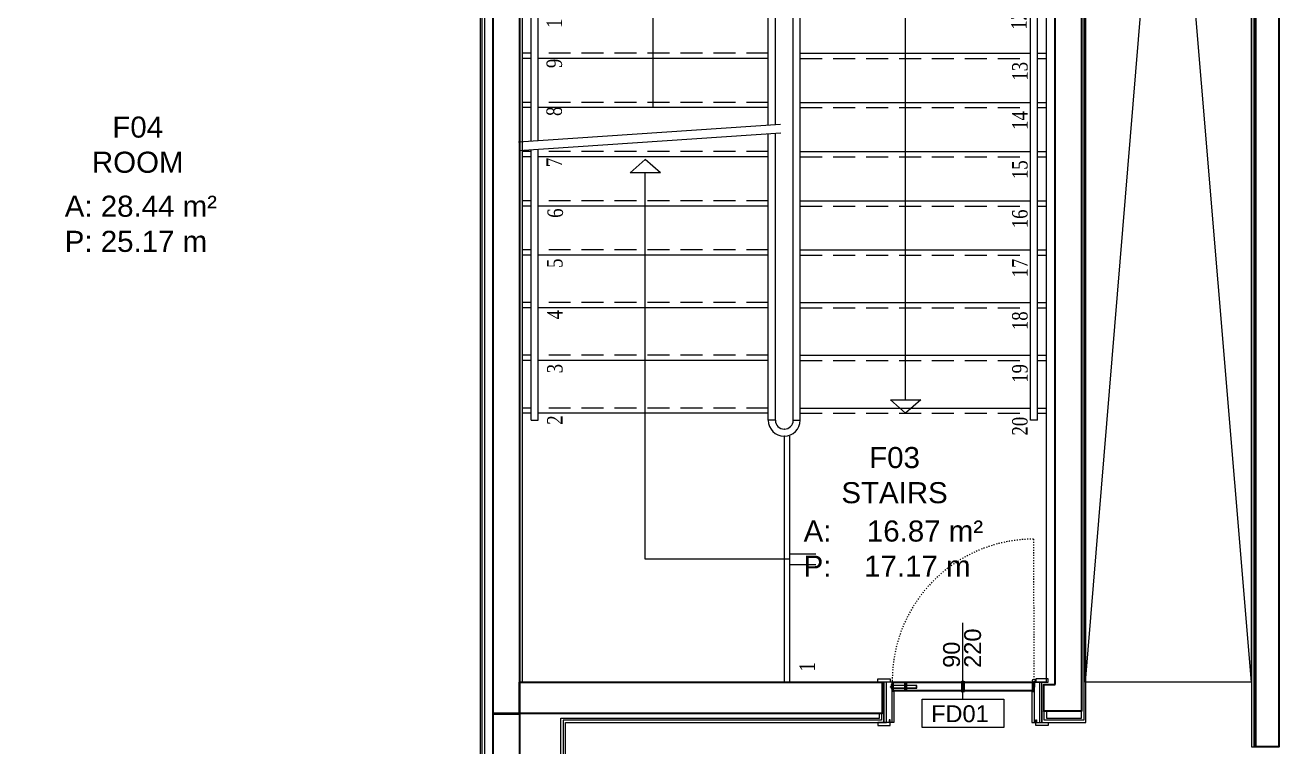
# Model space of a CAD drawing. Header units: centimetres. Extents: x 118932 to 154602, y -32682 to -23521.
# Drawn here: x 141012 to 141725, y -26906 to -26495 of the extents above; entities that cross this region are included whole.
import ezdxf

# ---------------------------------------------------------------- set-up
doc = ezdxf.new("R2010")
doc.units = ezdxf.units.CM
doc.header["$LTSCALE"] = 50
doc.header["$MEASUREMENT"] = 0
doc.linetypes.add('ACAD_ISO03W100', pattern=[30, 12, -18])
doc.linetypes.add('CACHE', pattern=[0.375, 0.25, -0.125])
for name, color, linetype, lineweight, true_color in [('GEN_00_BL_Yazı', 7, 'Continuous', 0, 0x4f5250), ('GEN_00_BL_Ölçü Dış', 7, 'Continuous', 5, 0x766a5e), ('GEN_01_TA_Merdiven', 7, 'Continuous', 13, 0x816183), ('GEN_02_TF_Kapı', 7, 'Continuous', 9, 0x4a3526), ('GEN_05_ML_Ahşap', 7, 'Continuous', 9, 0x745e3d), ('GEN_05_ML_Alçıpan_giydirme', 7, 'Continuous', 18, 0x7ebab5), ('GEN_06_GR_İnce', 7, 'Continuous', 13, 0xb0b0a9), ('KALACAK DUVARLAR', 7, 'Continuous', 30, 0x005387), ('ÖRÜLECEK DUVARLAR', 7, 'Continuous', 30, 0xfaca30)]:
    doc.layers.add(name, color=color, linetype=linetype, lineweight=lineweight, true_color=true_color)
doc.styles.add('ARIAL', font='arial.ttf')
doc.styles.add('arial_1_18', font='arial.ttf', dxfattribs={"height": 0.2})
doc.styles.add('NEW-ROMAN', font='times.ttf', dxfattribs={"width": 0.7, "height": 15})

# ---------------------------------------------------------------- blocks, each defined once
blk = doc.blocks.new('merdiven___')
at = {"layer": 'GEN_01_TA_Merdiven', "linetype": 'ByBlock'}
for p, q in [((175.86, 308.45, 0), (175.86, 463.95, 0)), ((101.36, 238.95, 0), (101.36, 387.2, 0)), ((101.36, 387.2, 0), (245.02, 387.2, 0)), ((245.02, 72.62, 0), (245.02, 387.2, 0)), ((176.02, 308.45, 0), (175.86, 308.45, 0)), ((31.86, 220, 0), (31.86, 302.19, 0)), ((35.86, 302.19, 0), (31.86, 302.19, 0)), ((35.86, 220.27, 0), (35.86, 302.19, 0)), ((176.02, 304.45, 0), (175.86, 304.45, 0)), ((316.02, 60.96, 0), (316.02, 301.13, 0)), ((316.02, 301.13, 0), (320.02, 301.13, 0)), ((320.02, 60.96, 0), (320.02, 301.13, 0)), ((31.86, 297.95, 0), (26.86, 297.95, 0)), ((31.86, 294.95, 0), (26.86, 294.95, 0)), ((166.86, 294.95, 0), (35.86, 294.95, 0)), ((166.86, 229.08, 0), (166.86, 299.45, 0)), ((166.86, 299.45, 0), (170.86, 299.45, 0)), ((170.86, 229.35, 0), (170.86, 299.45, 0)), ((181.02, 60.96, 0), (181.02, 299.45, 0)), ((185.02, 299.45, 0), (181.02, 299.45, 0)), ((185.02, 60.96, 0), (185.02, 299.45, 0)), ((185.02, 297.95, 0), (316.02, 297.95, 0)), ((320.02, 297.95, 0), (325.02, 297.95, 0)), ((320.02, 294.95, 0), (325.02, 294.95, 0)), ((31.86, 269.95, 0), (26.86, 269.95, 0)), ((31.86, 266.95, 0), (26.86, 266.95, 0)), ((166.86, 266.95, 0), (35.86, 266.95, 0)), ((185.02, 269.95, 0), (316.02, 269.95, 0)), ((320.02, 269.95, 0), (325.02, 269.95, 0)), ((320.02, 266.95, 0), (325.02, 266.95, 0)), ((31.86, 241.95, 0), (26.86, 241.95, 0)), ((31.86, 238.95, 0), (26.86, 238.95, 0)), ((166.86, 238.95, 0), (35.86, 238.95, 0)), ((185.02, 241.95, 0), (316.02, 241.95, 0)), ((320.02, 241.95, 0), (325.02, 241.95, 0)), ((320.02, 238.95, 0), (325.02, 238.95, 0)), ((166.86, 60.96, 0), (166.86, 224.21, 0)), ((170.86, 60.96, 0), (170.86, 224.48, 0)), ((31.86, 60.96, 0), (31.86, 215.13, 0)), ((35.86, 60.96, 0), (35.86, 215.4, 0)), ((31.86, 213.95, 0), (26.86, 213.95, 0)), ((31.86, 210.95, 0), (26.86, 210.95, 0)), ((166.86, 210.95, 0), (35.86, 210.95, 0)), ((88.2, 201.76, 0), (96.86, 209.43, 0)), ((105.51, 201.76, 0), (96.86, 209.43, 0)), ((185.02, 213.95, 0), (316.02, 213.95, 0)), ((320.02, 213.95, 0), (325.02, 213.95, 0)), ((320.02, 210.95, 0), (325.02, 210.95, 0)), ((105.51, 201.76, 0), (88.2, 201.76, 0)), ((96.86, -18.04, 0), (96.86, 201.76, 0)), ((31.86, 185.95, 0), (26.86, 185.95, 0)), ((185.02, 185.95, 0), (316.02, 185.95, 0)), ((320.02, 185.95, 0), (325.02, 185.95, 0)), ((31.86, 182.95, 0), (26.86, 182.95, 0)), ((166.86, 182.95, 0), (35.86, 182.95, 0)), ((320.02, 182.95, 0), (325.02, 182.95, 0)), ((31.86, 157.95, 0), (26.86, 157.95, 0)), ((185.02, 157.95, 0), (316.02, 157.95, 0)), ((320.02, 157.95, 0), (325.02, 157.95, 0)), ((31.86, 154.95, 0), (26.86, 154.95, 0)), ((166.86, 154.95, 0), (35.86, 154.95, 0)), ((320.02, 154.95, 0), (325.02, 154.95, 0)), ((31.86, 127.95, 0), (26.86, 127.95, 0)), ((31.86, 124.95, 0), (26.86, 124.95, 0)), ((166.86, 124.95, 0), (35.86, 124.95, 0)), ((185.02, 127.95, 0), (316.02, 127.95, 0)), ((320.02, 127.95, 0), (325.02, 127.95, 0)), ((320.02, 124.95, 0), (325.02, 124.95, 0)), ((31.86, 97.95, 0), (26.86, 97.95, 0)), ((31.86, 94.95, 0), (26.86, 94.95, 0)), ((166.86, 94.95, 0), (35.86, 94.95, 0)), ((185.02, 97.95, 0), (316.02, 97.95, 0)), ((320.02, 97.95, 0), (325.02, 97.95, 0)), ((320.02, 94.95, 0), (325.02, 94.95, 0)), ((236.37, 72.62, 0), (253.67, 72.62, 0)), ((236.37, 72.62, 0), (245.02, 64.95, 0)), ((253.67, 72.62, 0), (245.02, 64.95, 0)), ((31.86, 67.95, 0), (26.86, 67.95, 0)), ((31.86, 64.95, 0), (26.86, 64.95, 0)), ((166.86, 64.95, 0), (35.86, 64.95, 0)), ((185.02, 67.95, 0), (316.02, 67.95, 0)), ((320.02, 67.95, 0), (325.02, 67.95, 0)), ((320.02, 64.95, 0), (325.02, 64.95, 0)), ((31.86, 60.96, 0), (35.86, 60.96, 0)), ((170.86, 60.96, 0), (166.86, 60.96, 0)), ((181.02, 60.96, 0), (185.02, 60.96, 0)), ((320.02, 60.96, 0), (316.02, 60.96, 0)), ((175.86, 51.96, 0), (175.85, -88.04, 0)), ((176.02, 55.96, 0), (175.86, 55.96, 0)), ((176.02, 51.96, 0), (175.86, 51.96, 0)), ((178.86, 51.96, 0), (178.85, -88.04, 0)), ((178.86, -18.04, 0), (96.86, -18.04, 0)), ((178.86, -15.04, 0), (193.86, -15.04, 0)), ((178.86, -21.04, 0), (193.86, -21.04, 0))]:
    blk.add_line(p, q, dxfattribs=at)
at = {"layer": 'GEN_01_TA_Merdiven', "linetype": 'CACHE'}
for p, q in [((178.86, 308.45, 0), (178.86, 463.95, 0)), ((166.86, 297.95, 0), (35.86, 297.95, 0)), ((185.02, 294.95, 0), (316.02, 294.95, 0)), ((166.86, 269.95, 0), (35.86, 269.95, 0)), ((185.02, 266.95, 0), (316.02, 266.95, 0)), ((166.86, 241.95, 0), (35.86, 241.95, 0)), ((185.02, 238.95, 0), (316.02, 238.95, 0)), ((166.86, 213.95, 0), (35.86, 213.95, 0)), ((185.02, 210.95, 0), (316.02, 210.95, 0)), ((166.86, 185.95, 0), (35.86, 185.95, 0)), ((185.02, 182.95, 0), (316.02, 182.95, 0)), ((166.86, 157.95, 0), (35.86, 157.95, 0)), ((185.02, 154.95, 0), (316.02, 154.95, 0)), ((166.86, 127.95, 0), (35.86, 127.95, 0)), ((185.02, 124.95, 0), (316.02, 124.95, 0)), ((166.86, 97.95, 0), (35.86, 97.95, 0)), ((185.02, 94.95, 0), (316.02, 94.95, 0)), ((166.86, 67.95, 0), (35.86, 67.95, 0)), ((185.02, 64.95, 0), (316.02, 64.95, 0))]:
    blk.add_line(p, q, dxfattribs=at)
at = {"layer": 'GEN_01_TA_Merdiven', "linetype": 'ByBlock', "ltscale": 0.5}
for p, q in [((24.58, 219.51, 0), (173.75, 229.54, 0)), ((24.82, 214.65, 0), (174, 224.69, 0))]:
    blk.add_line(p, q, dxfattribs=at)
at = {"layer": 'GEN_01_TA_Merdiven', "linetype": 'ByBlock', "elevation": 0}
blk.add_lwpolyline([(26.86, 463.95), (325.02, 463.95), (325.02, -88.04), (26.86, -88.04)], close=True, dxfattribs=at)
at = {"layer": 'GEN_01_TA_Merdiven', "linetype": 'ByBlock'}
for centre, radius, start, end in [((176.02, 299.45, 0), 9, 0, 180.00035), ((176.02, 299.45, 0), 5, 0, 180.00035), ((175.86, 60.96, 0), 9, 180, 270), ((175.86, 60.96, 0), 5, 180, 270), ((176.02, 60.96, 0), 5, 270, 0), ((176.02, 60.96, 0), 9, 270, 0)]:
    blk.add_arc(centre, radius, start, end, dxfattribs=at)
at = {"layer": 'GEN_01_TA_Merdiven', "linetype": 'ByBlock', "style": 'NEW-ROMAN', "width": 0.8}
for s, p in [('11', (173.78, 447.59, 0)), ('10', (49.42, 284.32, 0)), ('12', (313.84, 283.31, 0)), ('9', (49.42, 261.48, 0)), ('13', (314.43, 254.31, 0)), ('8', (49.39, 234.2, 0)), ('14', (314.43, 226.31, 0)), ('7', (49.42, 205.11, 0)), ('15', (314.43, 198.31, 0)), ('6', (49.98, 176.23, 0)), ('16', (314.43, 170.31, 0)), ('5', (49.74, 147.7, 0)), ('17', (314.43, 142.31, 0)), ('4', (49.73, 118.43, 0)), ('18', (314.43, 112.31, 0)), ('3', (49.74, 87.7, 0)), ('19', (314.43, 82.31, 0)), ('2', (49.73, 58.43, 0)), ('20', (314.43, 52.31, 0)), ('1', (193.34, -82.07, 0))]:
    blk.add_text(s, height=8.82, rotation=90, dxfattribs=at).set_placement(p)
blk = doc.blocks.new('LEVEL -1_D BLOK_GÖRÜNÜŞ')
at = {"layer": 'GEN_01_TA_Merdiven', "linetype": 'ByBlock', "elevation": 0}
blk.add_lwpolyline([(1908.4, -107.04), (1814.15, -107.04), (1814.15, 461.46), (1908.4, 461.46)], close=True, dxfattribs=at)
blk.add_lwpolyline([(1814.15, -107.04), (1860.96, 461.46), (1908.4, -107.04)], dxfattribs=at)
blk.add_blockref('merdiven___', (1466.67, -19, 0))
blk = doc.blocks.new('KALACAK DUVALAR LEVEL 0 D BLOK')
at = {"layer": 'KALACAK DUVARLAR'}
for points, elevation in [([(1558.66, 1058.41), (1558.66, 322.39), (1545.54, 322.39), (1545.54, 1058.41)], -0.01), ([(1111.5, 341.32), (1111.5, 975.34), (855, 975.34), (845, 975.34), (845, 990.34), (930, 990.34), (1008, 990.34), (1126.5, 990.34), (1126.5, 341.32)], 0), ([(1126.5, 341.32), (1126.5, 359.31), (1332.79, 359.31), (1332.79, 341.32)], 0)]:
    blk.add_lwpolyline(points, close=True, dxfattribs=dict(at, elevation=elevation))
at = {"layer": 'KALACAK DUVARLAR', "elevation": 0}
for points in [[(1264.66, 912.81), (1264.66, 927.81), (1446.29, 927.81), (1446.29, 342.82), (1431.3, 342.82)], [(1431.3, 357.82), (1431.3, 912.81), (1264.66, 912.81)], [(1431.3, 342.82), (1424.79, 342.82), (1424.79, 357.82), (1431.3, 357.82)]]:
    blk.add_lwpolyline(points, dxfattribs=at)
blk = doc.blocks.new('FD01')
at = {"layer": 'GEN_02_TF_Kapı'}
for p, q in [((-85.5, 0), (-90, 0)), ((-85.5, 0), (-85.5, -23, 0)), ((-78.07, 0), (-78.07, -5.2, 0)), ((-77.07, 0), (-77.07, -5.2, 0)), ((-45.7, 0), (-45.7, -5.2, 0)), ((-44.31, 0), (-44.31, -5.2, 0)), ((-5.1, 0.14), (-5.1, -3)), ((-4.8, 0.01), (-4.8, -3)), ((-4.5, 0.01), (-4.5, -3)), ((-4.2, 0.14), (-4.2, -3)), ((-86.2, -2.73), (-85.2, -2.06)), ((-86.2, -2.99), (-86.2, -2.73)), ((-86.2, -2.99), (-85.2, -3.11)), ((-85.8, -1.47), (-85.8, -2.46)), ((-85.7, -1.47), (-85.8, -1.47)), ((-85.8, -3.04), (-85.8, -3.69)), ((-85.8, -3.69), (-85.7, -3.69)), ((-85.18, -2.6), (-85.5, -2.26)), ((-85.18, -2.6), (-85.5, -2.26)), ((-85.18, -2.6), (-85.5, -3.01)), ((-84.3, -5.4), (-85.5, -5.4)), ((-4.8, 0), (-85.2, 0)), ((-85.2, -5.2), (-85.2, 0)), ((-4.8, -0.4), (-85.2, -0.4)), ((-85.2, -2.06), (-85.2, -3.11)), ((-85.2, -2.54), (-85.2, -2.12)), ((-85.18, -2.54), (-85.2, -2.54)), ((-85.2, -2.55), (-85.18, -2.55)), ((-85.2, -2.65), (-85.2, -2.55)), ((-85.2, -2.65), (-85.18, -2.65)), ((-85.2, -3.08), (-85.2, -2.66)), ((-85.18, -2.66), (-85.2, -2.66)), ((-85.2, -3.11), (-85.2, -2.99)), ((-4.8, -4.8), (-85.2, -4.8)), ((-4.8, -5.2), (-85.2, -5.2)), ((-85.18, -2.1), (-84.82, -2.1)), ((-85.18, -2.54), (-85.18, -2.12)), ((-85.18, -2.12), (-84.82, -2.12)), ((-85.18, -2.45), (-85.18, -2.55)), ((-85.18, -2.45), (-85.07, -2.45)), ((-85.18, -2.65), (-85.18, -2.55)), ((-85.18, -2.65), (-85.18, -2.75)), ((-85.18, -3.08), (-85.18, -2.66)), ((-85.18, -2.75), (-85.07, -2.75)), ((-84.82, -3.08), (-85.18, -3.08)), ((-84.82, -3.1), (-85.18, -3.1)), ((-85.07, -2.12), (-85.07, -3.08)), ((-85.07, -2.45), (-85.07, -2.75)), ((-84.82, -2.12), (-84.82, -3.08)), ((-84.8, -2.12), (-84.8, -3.08)), ((-84.6, -4.8), (-84.6, -0.4)), ((-84.3, -5.4), (-84.3, -23, 0)), ((-44.41, -5.2), (-45.6, -5.2)), ((-5.7, -5.4), (-5.7, -23, 0)), ((-5.7, -5.4), (-4.5, -5.4)), ((-5.4, -4.8), (-5.4, -0.4)), ((-5.2, -2.12), (-5.2, -3.08)), ((-4.82, -2.1), (-5.18, -2.1)), ((-5.18, -3.1), (-4.82, -3.1)), ((-5.1, -3), (-4.8, -3)), ((-4.93, -2.12), (-4.93, -3.08)), ((-4.82, -2.45), (-4.93, -2.45)), ((-4.93, -2.45), (-4.93, -2.75)), ((-4.82, -2.75), (-4.93, -2.75)), ((-4.82, -2.6), (-4.5, -2.26)), ((-4.82, -2.6), (-4.5, -2.26)), ((-4.82, -2.45), (-4.82, -2.55)), ((-4.8, -2.55), (-4.82, -2.55)), ((-4.82, -2.65), (-4.82, -2.55)), ((-4.82, -2.6), (-4.5, -3.01)), ((-4.82, -2.65), (-4.82, -2.75)), ((-4.8, -2.65), (-4.82, -2.65)), ((-4.8, -5.2), (-4.8, 0)), ((-4.8, -2.54), (-4.8, -2.12)), ((-4.8, -2.65), (-4.8, -2.55)), ((-4.8, -3.08), (-4.8, -2.66)), ((-4.5, 0), (-4.5, -23, 0)), ((-4.5, 0), (0, 0)), ((-4.5, -3), (-4.2, -3)), ((-86.5, -21.5, 0), (-86.9, -21.5, 0)), ((-86.9, -21.5, 0), (-86.9, -23, 0)), ((-86.5, -23, 0), (-86.5, -21.5, 0)), ((-84.3, -23, 0), (-86.5, -23, 0)), ((-5.7, -23, 0), (-3.5, -23, 0)), ((-3.5, -23, 0), (-3.5, -21.5, 0)), ((-3.5, -21.5, 0), (-3.1, -21.5, 0)), ((-3.1, -21.5, 0), (-3.1, -23, 0)), ((-3.1, -23, 0), (0, -23, 0))]:
    blk.add_line(p, q, dxfattribs=at)
at = {"layer": 'GEN_02_TF_Kapı', "linetype": 'ACAD_ISO03W100', "ltscale": 0.001}
blk.add_lwpolyline([(-85.2, 0, -0.416564), (-4.8, 81.35), (-4.65, 0.8)], format="xyb", dxfattribs=at)
at = {"layer": 'GEN_02_TF_Kapı'}
for points in [[(-86.5, 0), (-93.5, 0), (-93.5, 1.75), (-86.5, 1.75)], [(-88.5, 0), (-90, 0), (-90, -23), (-88.5, -23)], [(-77.97, 0), (-78.07, 0), (-78.07, -5.2), (-77.97, -5.2)], [(-78.07, 0), (-77.97, 0), (-77.97, -5.2), (-78.07, -5.2)], [(-77.17, -5.2), (-77.97, -5.2), (-77.97, 0), (-77.17, 0)], [(-77.17, 0), (-77.07, 0), (-77.07, -5.2), (-77.17, -5.2)], [(-77.07, 0), (-77.17, 0), (-77.17, -5.2), (-77.07, -5.2)], [(-46, 0), (-44, 0), (-44, 0.2), (-44.4, 0.3), (-45.6, 0.3), (-46, 0.2)], [(-45.6, 0), (-45.7, 0), (-45.7, -5.2), (-45.6, -5.2)], [(-45.6, -5.2), (-44.4, -5.2), (-44.4, 0), (-45.6, 0)], [(-44.41, 0), (-44.31, 0), (-44.31, -5.2), (-44.41, -5.2)], [(-3.5, 0), (3.5, 0), (3.5, 1.75), (-3.5, 1.75)], [(-85.7, -3.69), (-85.5, -3.69), (-85.5, -1.47), (-85.7, -1.47)], [(-85.2, -3.47), (-85, -3.47), (-85, -1.55), (-85.2, -1.55)], [(-71.25, -1.95), (-85.1, -1.95), (-85.1, -3.47), (-71.25, -3.47)], [(-71.35, -2.05), (-85, -2.05), (-85, -3.37), (-71.35, -3.37)], [(-46.01, -5.4), (-44.01, -5.4), (-44.01, -5.2), (-46.01, -5.2)], [(0, 0), (-1.5, 0), (-1.5, -23), (0, -23)]]:
    blk.add_lwpolyline(points, close=True, dxfattribs=at)
blk.add_lwpolyline([(-4.8, -2.54), (-4.82, -2.54), (-4.82, -2.12), (-5.18, -2.12), (-5.18, -3.08), (-4.82, -3.08), (-4.82, -2.66), (-4.8, -2.66)], dxfattribs=at)
at = {"layer": 'GEN_02_TF_Kapı', "elevation": 0}
for points in [[(-86.9, -23), (-93.5, -23), (-93.5, -24.75), (-86.5, -24.75), (-86.5, -23)], [(-3.1, -23), (3.5, -23), (3.5, -24.75), (-3.5, -24.75), (-3.5, -23)]]:
    blk.add_lwpolyline(points, dxfattribs=at)
at = {"layer": 'GEN_02_TF_Kapı'}
blk.add_circle((-4.65, 0.8), 0.8, dxfattribs=at)
for centre, start, end in [((-85.18, -2.12), 91.54328, 178.45672), ((-85.18, -3.08), 181.54328, 268.45672), ((-84.82, -2.12), 1.54328, 88.45672), ((-84.82, -3.08), 271.54328, 358.45672), ((-5.18, -2.12), 91.54328, 178.45672), ((-5.18, -3.08), 181.54328, 268.45672), ((-4.82, -2.12), 1.54328, 88.45672), ((-4.82, -3.08), 271.54328, 358.45672)]:
    blk.add_arc(centre, 0.0206, start, end, dxfattribs=at)
at = {"layer": 'GEN_05_ML_Ahşap'}
blk.add_lwpolyline([(-45, -9.81), (-45, 33.75)], dxfattribs=at)
blk.add_lwpolyline([(-21.78, -25.81), (-68.22, -25.81), (-68.22, -9.81), (-21.78, -9.81)], close=True, dxfattribs=at)
at = {"layer": 'GEN_00_BL_Yazı', "char_height": 9.6, "attachment_point": 7, "rotation": 90, "style": 'arial_1_18'}
for s, insert in [('\\A1;220', (-34.56, 8.09)), ('\\A1;90', (-46.56, 8.07))]:
    blk.add_mtext_dynamic_manual_height_columns(s, width=2834.1518, gutter_width=1500, heights=[310.23], dxfattribs=dict(at, insert=insert))
at = {"layer": 'GEN_00_BL_Yazı', "insert": (-30.33, -22.98), "char_height": 9.6, "attachment_point": 9, "style": 'arial_1_18'}
blk.add_mtext_dynamic_manual_height_columns('\\A1;FD01', width=2834.1518, gutter_width=1500, heights=[310.23], dxfattribs=at)
blk = doc.blocks.new('d blok kapılar')
at = {"color": 5}
blk.add_blockref('FD01', (670.29, -1780.09, 0), dxfattribs=at)
blk = doc.blocks.new('level 0 kapı')
at = {"color": 1}
blk.add_blockref('d blok kapılar', (6975.9, 4576.59, 0), dxfattribs=at)
blk = doc.blocks.new('TEFRISLI MAHAL LEVEL 0 D BLOK')
at = {"layer": 'GEN_00_BL_Yazı', "transparency": 33554687, "char_height": 12, "width": 226.0759, "attachment_point": 1, "style": 'ARIAL'}
for s, insert in [('\\pxqc;F04\\PROOM', (1693.94, -60.79, 0)), ('\\pxqc;F03\\PSTAIRS', (2124.71, -248.91, 0))]:
    blk.add_mtext(s, dxfattribs=dict(at, insert=insert))
at = {"layer": 'GEN_00_BL_Yazı', "transparency": 33554687, "char_height": 12, "attachment_point": 9, "style": 'ARIAL'}
for s, insert in [('\\A1;\\pxi-3,l4,ql,t4;A: 28.44 m²\\PP: 25.17 m', (1982.22, -138, 0)), ('\\A1;\\pxi-3,l4,ql,t4;A:^I16.87 m²\\PP:    17.17 m', (2402.78, -322.75, 0))]:
    blk.add_mtext_dynamic_manual_height_columns(s, width=228.7768, gutter_width=8.33, heights=[129.13], dxfattribs=dict(at, insert=insert))
blk = doc.blocks.new('ORULECEK DUVARLEVEL 2 D DBLOK')
at = {"layer": 'ÖRÜLECEK DUVARLAR', "elevation": 0}
blk.add_lwpolyline([(1298, 341.3), (1313, 341.3), (1313, 199.89), (1298, 199.89)], close=True, dxfattribs=at)
blk = doc.blocks.new('level 1 d blok duvarlar')
at = {"layer": 'GEN_05_ML_Alçıpan_giydirme', "elevation": -0.01}
blk.add_lwpolyline([(3154.2, -1760.03), (3154.2, -1024.01), (3151.7, -1024.01), (3151.7, -1760.03)], close=True, dxfattribs=at)
at = {"layer": 'GEN_05_ML_Alçıpan_giydirme'}
for points, elevation in [([(3152.95, -1024.01), (3152.95, -1760.03)], -0.01), ([(3032.45, -1739.6), (3032.45, -1746.1), (3057.45, -1746.1), (3057.45, -1147.11), (2880.83, -1147.11), (2880.83, -1084.58), (2453.66, -1084.58), (2453.66, -1114.58), (2712.66, -1114.58), (2712.66, -1882.51)], 0), ([(2713.91, -1882.51), (2713.91, -1113.33), (2453.66, -1113.33), (2453.66, -1085.83), (2879.58, -1085.83), (2879.58, -1148.36), (3056.2, -1148.36), (3056.2, -1744.85), (3033.7, -1744.85), (3033.7, -1739.6)], 0), ([(3034.95, -1739.6), (3034.95, -1743.6), (3054.95, -1743.6), (3054.95, -1149.61), (2878.33, -1149.61), (2878.33, -1087.08), (2453.66, -1087.08), (2453.66, -1112.08), (2715.16, -1112.08), (2715.16, -1882.51)], 0), ([(3013.83, -2119.31), (3013.83, -2000.35), (2758.67, -2000.35), (2758.67, -1743.6), (2939.95, -1743.6), (2939.95, -1741.1)], 0), ([(2941.2, -1741.1), (2941.2, -1744.85), (2759.92, -1744.85), (2759.92, -1999.1), (3015.08, -1999.1), (3015.08, -2119.31)], 0), ([(3016.33, -2119.31), (3016.33, -1997.85), (2761.17, -1997.85), (2761.17, -1746.1), (2942.45, -1746.1), (2942.45, -1741.1)], 0)]:
    blk.add_lwpolyline(points, dxfattribs=dict(at, elevation=elevation))

msp = doc.modelspace()

# ---------------------------------------------------------------- block references
for name, p in [('KALACAK DUVALAR LEVEL 0 D BLOK', (140166.67, -27228.34, 0)), ('level 1 d blok duvarlar', (138558, -25145.92)), ('LEVEL -1_D BLOK_GÖRÜNÜŞ', (139801.17, -26761.98))]:
    msp.add_blockref(name, p)
at = {"layer": 'GEN_00_BL_Ölçü Dış'}
msp.add_blockref('TEFRISLI MAHAL LEVEL 0 D BLOK', (139268.8, -26486.31), dxfattribs=at)
at = {"layer": 'GEN_06_GR_İnce'}
msp.add_blockref('level 0 kapı', (133944.27, -29665.52), dxfattribs=at)
at = {"layer": 'KALACAK DUVARLAR'}
msp.add_blockref('ORULECEK DUVARLEVEL 2 D DBLOK', (139980.17, -27228.33, 0), dxfattribs=at)

doc.saveas('drawing.dxf')
